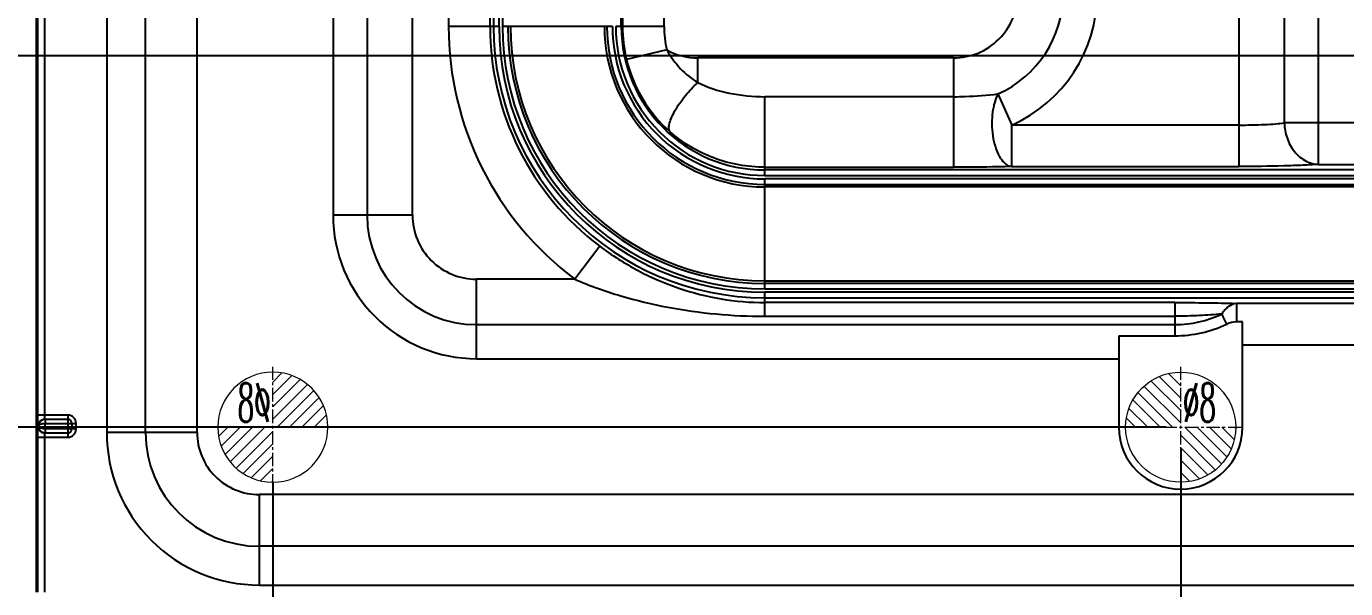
# Model space of a CAD drawing. Header units: millimetres. Extents: x 564 to 2602, y -1989 to 1042.
# Drawn here: x 713.9 to 809.8, y -789.5 to -748.7 of the extents above; entities that cross this region are included whole.
import ezdxf

# ---------------------------------------------------------------- set-up
doc = ezdxf.new("R2010")
doc.units = ezdxf.units.MM
doc.header["$LTSCALE"] = 16.335
doc.header["$PDMODE"] = 3
doc.header["$PDSIZE"] = 0.3125
doc.linetypes.add('CENTER', pattern=[0.6, 0.375, -0.075, 0.075, -0.075])
doc.linetypes.add('HIDDEN', pattern=[0.2, 0.1, -0.1])
doc.layers.get('0').update_dxf_attribs({"linetype": 'CONTINUOUS'})
doc.layers.get('Defpoints').update_dxf_attribs({"linetype": 'CONTINUOUS'})
doc.layers.add('DEFAULT_2', color=8, linetype='HIDDEN')
doc.layers.add('dim', color=82, linetype='CONTINUOUS', lineweight=9)
doc.layers.add('epin', color=13, linetype='CONTINUOUS', lineweight=9)
doc.styles.get("Standard").update_dxf_attribs({"font": 'txt', "width": 0.8})
doc.styles.add('TXT05', font='txt.shx', dxfattribs={"width": 0.5, "bigfont": 'gbcbig.shx'})
doc.dimstyles.get("Standard").update_dxf_attribs({"dimtxt": 0.15625, "dimasz": 0.1875, "dimexe": 0.125, "dimexo": 0.0625, "dimtad": 0, "dimtih": 1, "dimtoh": 1, "dimdsep": 46, "dimtxsty": 'Standard', "dimcen": 0.09, "dimadec": 0, "dimazin": 0, "dimtp": 0.01, "dimtm": 0.01, "dimtfac": 1, "dimtofl": 0, "dimtmove": 0, "dimatfit": 3, "dimfxl": 0, "dimtolj": 1, "dimarcsym": 0})

# ---------------------------------------------------------------- blocks, each defined once
blk = doc.blocks.new('epin_ejp_8')
at = {"layer": 'epin', "ltscale": 0.5}
h = blk.add_hatch(dxfattribs=at)
h.set_pattern_fill('_ANSI31', color=123, scale=0.2, angle=90, style=0)
h.set_pattern_definition([(135, (-3069.6252, 813.4417), (-0.4490128, -0.4490128), [])])
h.paths.add_polyline_path([(0, 4, 0.414214), (-4, 0), (0, 0)])
h.paths.add_polyline_path([(4, 0), (0, 0), (0, -4, 0.414214)])
at = {"layer": 'epin', "color": 1, "linetype": 'CENTER', "ltscale": 0.16}
for p, q in [((0, -4.4), (0, 4.4)), ((-4.4, 0), (4.4, 0))]:
    blk.add_line(p, q, dxfattribs=at)
at = {"layer": 'epin', "ltscale": 0.5}
blk.add_circle((0, 0), 4, dxfattribs=at)
at = {"layer": 'epin', "color": 6, "ltscale": 0.5, "style": 'TXT05', "width": 0.5}
blk.add_text('%%c8', height=2.8, dxfattribs=at).set_placement((0.16, 0.4))
blk = doc.blocks.new('*D221')
at = {"layer": 'Defpoints', "color": 0}
for p in [(827.808, -740.305), (661.394, -750.805), (825.465, -750.805)]:
    blk.add_point(p, dxfattribs=at)
at = {"layer": 'dim', "color": 6, "linetype": 'Continuous', "lineweight": -2}
blk.add_line((825.465, -750.805), (661.394, -750.805), dxfattribs=at)
at = {"layer": 'dim', "color": 4, "insert": (658.061, -750.805), "char_height": 2.5, "attachment_point": 5}
blk.add_mtext('\\A1;10.50', dxfattribs=at)
blk = doc.blocks.new('*D222')
at = {"layer": 'Defpoints', "color": 0}
for p in [(827.808, -740.305), (661.394, -777.805), (796.748, -777.805)]:
    blk.add_point(p, dxfattribs=at)
at = {"layer": 'dim', "color": 6, "linetype": 'Continuous', "lineweight": -2}
blk.add_line((796.748, -777.805), (661.394, -777.805), dxfattribs=at)
at = {"layer": 'dim', "color": 4, "insert": (657.561, -777.805), "char_height": 2.5, "attachment_point": 5}
blk.add_mtext('\\A1;37.50', dxfattribs=at)
blk = doc.blocks.new('*D223')
at = {"layer": 'Defpoints', "color": 0}
for p in [(827.808, -740.305), (661.394, -815.805), (793.408, -815.805)]:
    blk.add_point(p, dxfattribs=at)
at = {"layer": 'dim', "color": 6, "linetype": 'Continuous', "lineweight": -2}
blk.add_line((793.408, -815.805), (661.394, -815.805), dxfattribs=at)
at = {"layer": 'dim', "color": 4, "insert": (657.561, -815.805), "char_height": 2.5, "attachment_point": 5}
blk.add_mtext('\\A1;75.50', dxfattribs=at)
blk = doc.blocks.new('*D230')
at = {"layer": 'Defpoints', "color": 0}
for p in [(827.808, -740.305), (661.24, -840.805), (690.867, -840.805)]:
    blk.add_point(p, dxfattribs=at)
at = {"layer": 'dim', "color": 6, "linetype": 'Continuous', "lineweight": -2}
blk.add_line((690.867, -840.805), (661.24, -840.805), dxfattribs=at)
at = {"layer": 'dim', "color": 4, "insert": (657.073, -840.805), "char_height": 2.5, "attachment_point": 5}
blk.add_mtext('\\A1;100.50', dxfattribs=at)
blk = doc.blocks.new('*D209')
at = {"layer": 'Defpoints', "color": 0}
for p in [(827.808, -740.305), (797.808, -779.322), (797.808, -869.503)]:
    blk.add_point(p, dxfattribs=at)
at = {"layer": 'dim', "color": 6, "linetype": 'Continuous', "lineweight": -2}
blk.add_line((797.808, -779.322), (797.808, -869.503), dxfattribs=at)
at = {"layer": 'dim', "color": 4, "insert": (797.808, -873.003), "char_height": 2.5, "attachment_point": 5, "rotation": 90}
blk.add_mtext('\\A1;30.00', dxfattribs=at)
blk = doc.blocks.new('*D210')
at = {"layer": 'Defpoints', "color": 0}
for p in [(827.808, -740.305), (731.808, -781.805), (731.808, -869.503)]:
    blk.add_point(p, dxfattribs=at)
at = {"layer": 'dim', "color": 6, "linetype": 'Continuous', "lineweight": -2}
blk.add_line((731.808, -781.805), (731.808, -869.503), dxfattribs=at)
at = {"layer": 'dim', "color": 4, "insert": (731.808, -873.17), "char_height": 2.5, "attachment_point": 5, "rotation": 90}
blk.add_mtext('\\A1;96.00', dxfattribs=at)
blk = doc.blocks.new('*D211')
at = {"layer": 'Defpoints', "color": 0}
for p in [(827.808, -740.305), (728.808, -817.787), (725.983, -869.503)]:
    blk.add_point(p, dxfattribs=at)
at = {"layer": 'dim', "color": 6, "linetype": 'Continuous', "lineweight": -2}
for p, q in [((728.808, -817.787), (728.808, -861.503)), ((728.808, -861.503), (725.983, -865.503)), ((725.983, -865.503), (725.983, -869.503))]:
    blk.add_line(p, q, dxfattribs=at)
at = {"layer": 'dim', "color": 4, "insert": (725.983, -873.17), "char_height": 2.5, "attachment_point": 5, "rotation": 90}
blk.add_mtext('\\A1;99.00', dxfattribs=at)
blk = doc.blocks.new('*D218')
at = {"layer": 'Defpoints', "color": 0}
for p in [(827.808, -740.305), (694.808, -840.805), (694.808, -869.503)]:
    blk.add_point(p, dxfattribs=at)
at = {"layer": 'dim', "color": 6, "linetype": 'Continuous', "lineweight": -2}
blk.add_line((694.808, -840.805), (694.808, -869.503), dxfattribs=at)
at = {"layer": 'dim', "color": 4, "insert": (694.808, -873.836), "char_height": 2.5, "attachment_point": 5, "rotation": 90}
blk.add_mtext('\\A1;133.00', dxfattribs=at)

msp = doc.modelspace()

# ---------------------------------------------------------------- linework, layer by layer
at = {"color": 7, "linetype": 'Continuous'}
for p, q in [((714.618, -789.794), (714.618, -684.217)), ((719.728, -695.83), (719.728, -778.181)), ((722.546, -778.181), (722.546, -695.83)), ((726.302, -778.181), (726.302, -695.83)), ((714.723, -776.924), (714.723, -697.087)), ((715.223, -776.924), (715.223, -697.087)), ((736.185, -711.617), (736.185, -762.394)), ((738.66, -711.617), (738.66, -762.394)), ((741.961, -762.394), (741.961, -711.617)), ((805.344, -755.684), (805.344, -711.616)), ((807.82, -758.697), (807.82, -711.616)), ((802.044, -718.422), (802.044, -758.855)), ((744.586, -725.342), (744.586, -748.669)), ((747.599, -748.669), (747.599, -725.342)), ((747.85, -725.342), (747.85, -748.669)), ((748.252, -748.669), (748.252, -725.342)), ((748.498, -725.342), (748.498, -748.669)), ((757.141, -748.669), (757.141, -725.342)), ((757.235, -725.342), (757.235, -748.669)), ((760.247, -748.669), (760.247, -741.305)), ((748.252, -748.669), (744.586, -748.669)), ((756.493, -748.669), (748.498, -748.669)), ((760.247, -748.669), (756.739, -748.669)), ((760.449, -750.377), (757.519, -751.079)), ((762.701, -752.749), (762.701, -750.959)), ((781.303, -750.959), (762.701, -750.959)), ((781.303, -750.959), (781.303, -758.907)), ((767.578, -759.508), (767.578, -753.779)), ((781.303, -753.779), (767.578, -753.779)), ((784.523, -753.579), (785.525, -755.842)), ((817.702, -755.684), (805.344, -755.684)), ((785.525, -758.855), (785.525, -755.842)), ((802.044, -755.842), (785.525, -755.842)), ((767.578, -758.907), (781.303, -758.907)), ((888.037, -759.106), (767.578, -759.106)), ((767.578, -759.508), (888.037, -759.508)), ((785.525, -758.855), (802.046, -758.855)), ((807.82, -758.697), (817.704, -758.697)), ((767.578, -767.749), (767.578, -759.754)), ((888.037, -759.754), (767.578, -759.754)), ((767.578, -760.155), (888.037, -760.155)), ((888.037, -760.34), (767.578, -760.34)), ((741.961, -762.394), (736.185, -762.394)), ((755.572, -764.639), (753.762, -767.047)), ((746.613, -772.823), (746.613, -767.047)), ((753.762, -767.047), (746.613, -767.047)), ((767.578, -767.164), (888.037, -767.164)), ((888.037, -767.348), (767.578, -767.348)), ((767.578, -767.749), (888.037, -767.749)), ((767.578, -769.738), (767.578, -767.995)), ((888.037, -767.995), (767.578, -767.995)), ((767.578, -768.397), (888.037, -768.397)), ((797.391, -768.743), (767.578, -768.743)), ((797.391, -768.743), (797.391, -771.16)), ((801.855, -768.807), (801.855, -770.156)), ((817.704, -768.807), (801.855, -768.807)), ((767.578, -769.738), (797.391, -769.738)), ((746.613, -770.347), (797.391, -770.347)), ((802.308, -770.156), (801.855, -770.156)), ((802.308, -777.805), (802.308, -770.156)), ((793.308, -771.16), (793.308, -777.805)), ((793.308, -771.16), (797.391, -771.16)), ((802.308, -771.819), (817.702, -771.819)), ((746.614, -772.823), (793.308, -772.823)), ((716.902, -776.924), (714.723, -776.924)), ((715.251, -777.225), (716.901, -777.225)), ((715.258, -777.929), (715.258, -777.527)), ((715.258, -777.527), (717.162, -777.527)), ((716.901, -776.924), (716.901, -778.19)), ((717.203, -777.527), (717.203, -777.929)), ((717.203, -777.527), (717.504, -777.527)), ((717.504, -777.929), (717.504, -777.527)), ((714.723, -778.533), (716.902, -778.532)), ((714.723, -789.794), (714.723, -778.533)), ((715.223, -789.794), (715.223, -778.533)), ((716.901, -778.231), (715.251, -778.231)), ((717.504, -777.929), (715.258, -777.929)), ((716.901, -778.231), (716.901, -778.533)), ((726.302, -778.181), (719.728, -778.181)), ((730.827, -789.28), (730.827, -782.705)), ((813.178, -782.705), (730.827, -782.705)), ((813.178, -786.462), (730.827, -786.462)), ((730.827, -789.28), (813.178, -789.28))]:
    msp.add_line(p, q, dxfattribs=at)
for centre, radius, start, end in [((781.303, -746.306), 4.652, 269.99999, 0.00001), ((781.303, -746.306), 7.953, 293.88407, 0), ((781.303, -746.306), 10.429, 293.87836, 0), ((767.578, -748.669), 22.992, 180.00003, 233.06372), ((767.578, -748.669), 19.98, 180, 233.06372), ((767.578, -748.669), 19.728, 180, 270), ((767.578, -748.669), 19.326, 180.00005, 269.99995), ((767.578, -748.669), 19.08, 180.00002, 269.99998), ((767.578, -748.669), 18.679, 180, 270), ((767.578, -748.669), 18.495, 180, 270), ((767.578, -748.669), 11.67, 180, 270), ((767.578, -748.669), 11.486, 180, 270), ((767.578, -748.669), 11.085, 179.99991, 270.00009), ((767.578, -748.669), 10.839, 179.99996, 270.00004), ((767.578, -748.669), 10.437, 180, 270), ((767.578, -748.669), 10.344, 180, 193.47026), ((767.578, -748.669), 7.331, 180, 193.47028), ((762.701, -746.306), 4.652, 241.03854, 269.99998), ((767.369, -748.72), 10.128, 193.46829, 228.72176), ((746.613, -762.394), 10.429, 180.00011, 270.00027), ((746.613, -762.394), 7.953, 180.00049, 270), ((746.613, -762.394), 4.652, 179.9999, 270.0001), ((797.391, -762.394), 7.953, 270, 295.34478), ((797.391, -762.394), 8.765, 270, 295.41586), ((715.239, -777.731), 0.488, 174.00516, 186.03148), ((715.265, -777.738), 0.507, 145.21924, 179.14287), ((715.266, -777.726), 0.505, 186.09097, 263.14228), ((715.247, -777.727), 0.494, 145.07121, 155.06048), ((715.246, -777.724), 0.492, 116.50441, 123.76176), ((715.268, -777.74), 0.51, 117.868, 124.77964), ((716.901, -777.527), 0.302, 0, 90), ((716.901, -777.527), 0.603, 359.99986, 89.93459), ((797.808, -777.805), 4.5, 180, 0), ((715.247, -777.735), 0.494, 205.01067, 215.05078), ((715.246, -777.737), 0.492, 236.41214, 243.60847), ((716.901, -777.929), 0.302, 270, 0), ((716.901, -777.929), 0.603, 270.06505, 0.00049), ((730.827, -778.181), 11.099, 179.99958, 270.00042), ((730.827, -778.181), 8.281, 180, 270), ((730.827, -778.181), 4.525, 179.99997, 270.00003)]:
    msp.add_arc(centre, radius, start, end, dxfattribs=at)
for points, knots in [([(760.449, -750.377), (760.723, -750.871), (761.376, -751.773), (762.243, -752.474), (762.702, -752.749)], [0, 0, 0, 0, 0.513616, 1, 1, 1, 1]), ([(760.687, -756.331), (760.641, -756.274), (760.583, -756.093), (760.621, -755.758), (760.767, -755.324), (761.024, -754.808), (761.38, -754.252), (761.922, -753.536), (762.383, -753.043), (762.701, -752.749)], [0, 0, 0, 0, 0.051111, 0.126203, 0.233677, 0.370601, 0.529233, 0.695762, 1, 1, 1, 1]), ([(762.702, -752.749), (763.417, -753.104), (765.03, -753.618), (766.705, -753.779), (767.578, -753.779)], [0, 0, 0, 0, 0.477994, 1, 1, 1, 1]), ([(781.303, -753.779), (781.585, -753.779), (782.661, -753.758), (783.735, -753.673), (784.523, -753.579)], [0, 0, 0, 0, 0.261978, 1, 1, 1, 1]), ([(784.523, -753.579), (784.415, -753.797), (784.276, -754.153), (784.167, -754.664), (784.087, -755.231), (784.065, -755.965), (784.161, -756.824), (784.368, -757.602), (784.668, -758.238), (785.045, -758.688), (785.374, -758.839), (785.525, -758.855)], [0, 0, 0, 0, 0.124178, 0.193266, 0.265862, 0.416578, 0.566373, 0.705387, 0.82535, 0.922529, 1, 1, 1, 1]), ([(802.044, -755.842), (802.665, -755.842), (803.552, -755.825), (804.652, -755.758), (805.131, -755.712), (805.344, -755.684)], [0, 0, 0, 0, 0.563463, 0.804521, 1, 1, 1, 1]), ([(805.344, -755.684), (805.353, -756.053), (805.486, -756.808), (806.022, -757.805), (806.845, -758.503), (807.511, -758.685), (807.82, -758.697)], [0, 0, 0, 0, 0.260367, 0.530849, 0.782144, 1, 1, 1, 1]), ([(767.578, -758.907), (766.32, -758.906), (763.806, -758.458), (761.616, -757.145), (760.687, -756.331)], [0, 0, 0, 0, 0.504676, 1, 1, 1, 1]), ([(785.525, -758.855), (785.192, -758.864), (783.785, -758.896), (782.378, -758.907), (781.303, -758.907)], [0, 0, 0, 0, 0.236425, 1, 1, 1, 1]), ([(807.82, -758.697), (807.446, -758.725), (806.607, -758.771), (804.682, -758.837), (803.132, -758.855), (802.046, -758.855)], [0, 0, 0, 0, 0.194884, 0.436045, 1, 1, 1, 1]), ([(755.572, -764.639), (756.452, -765.301), (758.294, -766.476), (761.274, -767.77), (764.385, -768.564), (766.514, -768.743), (767.578, -768.743)], [0, 0, 0, 0, 0.256207, 0.505716, 0.752511, 1, 1, 1, 1]), ([(753.762, -767.047), (754.844, -767.521), (757.076, -768.312), (760.523, -769.134), (764.032, -769.629), (766.395, -769.742), (767.578, -769.738)], [0, 0, 0, 0, 0.250352, 0.499887, 0.749484, 1, 1, 1, 1]), ([(797.391, -768.743), (798.165, -768.744), (799.653, -768.752), (801.141, -768.782), (801.855, -768.807)], [0, 0, 0, 0, 0.519932, 1, 1, 1, 1]), ([(801.855, -768.807), (801.653, -768.823), (801.34, -768.962), (801.013, -769.272), (800.865, -769.473), (800.796, -769.582)], [0, 0, 0, 0, 0.450067, 0.712991, 1, 1, 1, 1]), ([(800.796, -769.582), (800.258, -769.621), (799.125, -769.704), (797.989, -769.738), (797.391, -769.738)], [0, 0, 0, 0, 0.474101, 1, 1, 1, 1]), ([(800.796, -769.582), (800.842, -769.695), (800.965, -769.937), (801.085, -770.18), (801.145, -770.315)], [0, 0, 0, 0, 0.453673, 1, 1, 1, 1]), ([(714.752, -777.727), (714.747, -777.727), (714.746, -777.699), (714.739, -777.665), (714.736, -777.588), (714.731, -777.492), (714.728, -777.37), (714.724, -777.179), (714.723, -777.028), (714.723, -776.924)], [0, 0, 0, 0, 0.018164, 0.071603, 0.161959, 0.285606, 0.437665, 0.612109, 1, 1, 1, 1]), ([(714.723, -778.533), (714.723, -778.429), (714.724, -778.278), (714.728, -778.086), (714.731, -777.965), (714.735, -777.867), (714.74, -777.796), (714.744, -777.751), (714.748, -777.734), (714.751, -777.727), (714.752, -777.727)], [0, 0, 0, 0, 0.386585, 0.560633, 0.712428, 0.83587, 0.925938, 0.98044, 0.994336, 1, 1, 1, 1]), ([(714.758, -777.728), (714.763, -777.662), (714.897, -777.583), (715.069, -777.54), (715.193, -777.528), (715.258, -777.527)], [0, 0, 0, 0, 0.353479, 0.651447, 1, 1, 1, 1]), ([(714.856, -777.843), (714.847, -777.838), (714.816, -777.82), (714.788, -777.795), (714.774, -777.773)], [0, 0, 0, 0, 0.290707, 1, 1, 1, 1]), ([(715.251, -777.225), (715.248, -777.225), (715.243, -777.216), (715.24, -777.2), (715.235, -777.171), (715.229, -777.117), (715.224, -777.033), (715.223, -776.962), (715.223, -776.924)], [0, 0, 0, 0, 0.025983, 0.08454, 0.176933, 0.300342, 0.621293, 1, 1, 1, 1]), ([(715.265, -777.225), (715.263, -777.225), (715.267, -777.238), (715.262, -777.25), (715.263, -777.28), (715.261, -777.316), (715.26, -777.362), (715.259, -777.433), (715.258, -777.489), (715.258, -777.527)], [0, 0, 0, 0, 0.019491, 0.076396, 0.168619, 0.292943, 0.444451, 0.617909, 1, 1, 1, 1]), ([(715.258, -777.929), (715.182, -777.928), (715.044, -777.914), (714.91, -777.873), (714.856, -777.843)], [0, 0, 0, 0, 0.554267, 1, 1, 1, 1]), ([(715.223, -778.533), (715.223, -778.494), (715.224, -778.423), (715.229, -778.339), (715.235, -778.285), (715.239, -778.257), (715.243, -778.241), (715.248, -778.231), (715.251, -778.231)], [0, 0, 0, 0, 0.378255, 0.699265, 0.822763, 0.915255, 0.973952, 1, 1, 1, 1]), ([(715.258, -777.929), (715.258, -777.968), (715.259, -778.024), (715.26, -778.095), (715.261, -778.14), (715.263, -778.176), (715.262, -778.206), (715.267, -778.219), (715.263, -778.231), (715.265, -778.231)], [0, 0, 0, 0, 0.382091, 0.555549, 0.707057, 0.831382, 0.923605, 0.98051, 1, 1, 1, 1])]:
    msp.add_open_spline(points, degree=3, knots=knots, dxfattribs=at)
for points in [[(801.855, -770.156), (801.616, -770.156), (801.37, -770.21), (801.154, -770.312)], [(714.774, -777.773), (714.765, -777.76), (714.759, -777.744), (714.758, -777.728)], [(714.758, -777.731), (714.76, -777.802), (714.776, -777.875), (714.807, -777.94)], [(714.973, -777.315), (714.922, -777.349), (714.877, -777.394), (714.842, -777.444)], [(714.977, -777.321), (714.927, -777.356), (714.884, -777.4), (714.849, -777.449)], [(715.251, -777.231), (715.174, -777.231), (715.096, -777.25), (715.027, -777.284)], [(715.265, -777.231), (715.184, -777.231), (715.101, -777.252), (715.029, -777.289)], [(714.974, -778.147), (714.923, -778.113), (714.878, -778.069), (714.842, -778.019)], [(715.251, -778.231), (715.175, -778.231), (715.096, -778.212), (715.028, -778.178)]]:
    msp.add_open_spline(points, degree=3, dxfattribs=at)
at = {"layer": 'DEFAULT_2', "color": 8, "linetype": 'HIDDEN'}
for p, q in [((717.162, -777.527), (717.203, -777.527)), ((716.901, -778.19), (716.901, -778.231))]:
    msp.add_line(p, q, dxfattribs=at)
msp.add_arc((715.265, -777.731), 0.5, 263.14228, 270.00288, dxfattribs=at)

# ---------------------------------------------------------------- block references
at = {"layer": 'epin', "xscale": -1}
msp.add_blockref('epin_ejp_8', (731.808, -777.805), dxfattribs=at)
at = {"layer": 'epin'}
msp.add_blockref('epin_ejp_8', (797.808, -777.805), dxfattribs=at)

# ---------------------------------------------------------------- dimensions: what is measured, and where the dimension line sits
at = {"layer": 'dim'}
for feature_location, offset, dtype, picture, middle in [((690.867, -840.805), (-29.628, 0), 0, '*D230', (657.073, -840.805)), ((796.748, -777.805), (-135.353, 0), 0, '*D222', (657.561, -777.805)), ((793.408, -815.805), (-132.013, 0), 0, '*D223', (657.561, -815.805)), ((825.465, -750.805), (-164.07, 0), 0, '*D221', (658.061, -750.805)), ((694.808, -840.805), (0, -28.698), 1, '*D218', (694.808, -873.836)), ((728.808, -817.787), (-2.825, -51.717), 1, '*D211', (725.983, -873.17)), ((731.808, -781.805), (0, -87.698), 1, '*D210', (731.808, -873.17)), ((797.808, -779.322), (0, -90.182), 1, '*D209', (797.808, -873.003))]:
    dim = msp.add_ordinate_dim(feature_location=feature_location, offset=offset, dtype=dtype, origin=(827.808, -740.305), dimstyle='Standard', override={"dimtxt": 2.5, "dimasz": 2, "dimexe": 0, "dimexo": 0, "dimgap": 0, "dimtih": 0, "dimtoh": 0, "dimzin": 0, "dimcen": 0, "dimclrd": 6, "dimclre": 6, "dimclrt": 4, "dimadec": 2, "dimtp": 0, "dimtm": 0, "dimfxl": 1.25, "dimtzin": 0}, dxfattribs=at)
    dim.commit()
    dim.dimension.update_dxf_attribs({"geometry": picture, "text_midpoint": middle})

doc.saveas('drawing.dxf')
